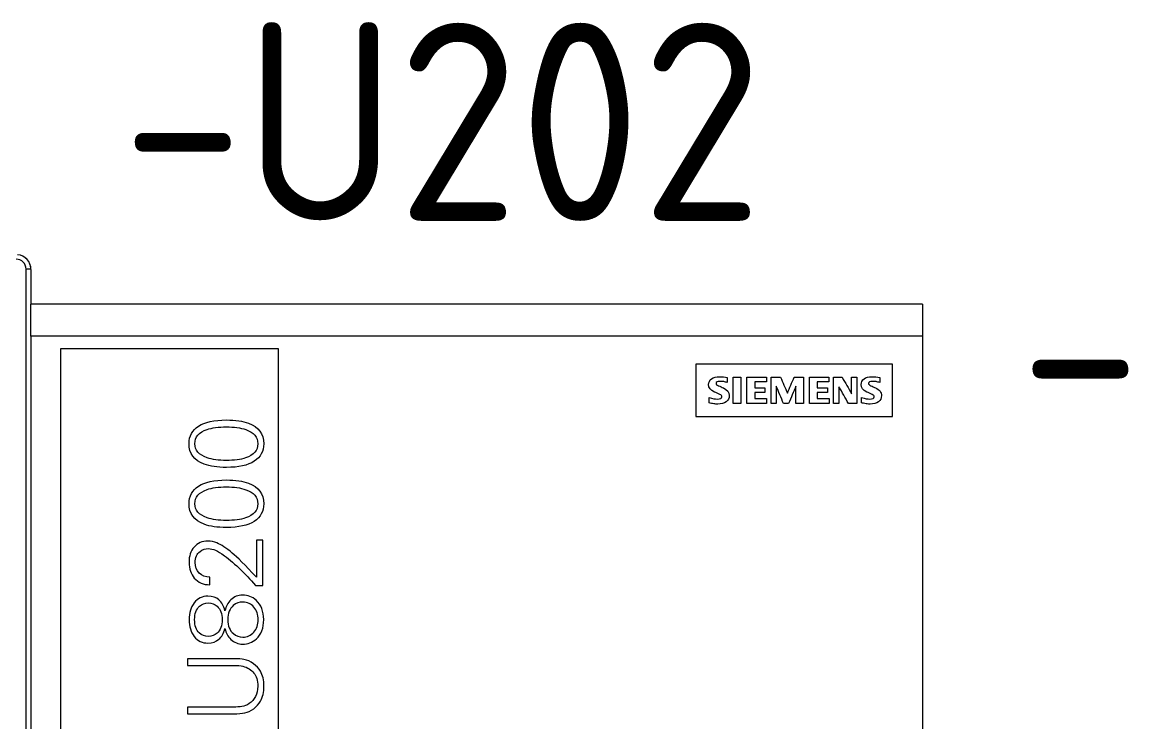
# Model space of a CAD drawing. Header units: millimetres. Extents: x 42151 to 59780, y 37376 to 44547.
# Drawn here: x 48028.6 to 48140.4, y 43530.1 to 43600.7 of the extents above; entities that cross this region are included whole.
import ezdxf
from ezdxf.enums import TextEntityAlignment as Align

# ---------------------------------------------------------------- set-up
doc = ezdxf.new("R2010")
doc.units = ezdxf.units.MM
doc.set_wipeout_variables(frame=1)
doc.layers.add('000-PI-Oprema', color=30, linetype='Continuous', lineweight=5)
doc.layers.add('SI-ORMAR-Oprema', color=30, linetype='Continuous', lineweight=5)
doc.layers.add('000-PI_TEXT', color=7, linetype='Continuous')
doc.styles.add('PI0', font='isocpeur.ttf', dxfattribs={"width": 0.9})

# ---------------------------------------------------------------- blocks, each defined once
blk = doc.blocks.new('sie_red1200')
blk.add_wipeout([(79772.31, 29415.96), (79772.31, 29280.97), (79817.31, 29280.97), (79817.3, 29415.96)]).dxf.layer = 'SI-ORMAR-Oprema'
at = {"layer": 'SI-ORMAR-Oprema'}
for p, q in [((79816.81, 29282.42), (79816.81, 29414.5)), ((79817.31, 29414.46), (79817.31, 29282.46))]:
    blk.add_line(p, q, dxfattribs=at)
for centre, radius, start, end in [((79815.81, 29414.46), 1.5, 0, 84.3798), ((79815.81, 29414.46), 1.5, 39.9846, 59.3406), ((79815.81, 29414.5), 1, 359.9827, 89.9815), ((79815.87, 29414.49), 1.43, 359.0965, 25.8733)]:
    blk.add_arc(centre, radius, start, end, dxfattribs=at)
for start_param, end_param in [(0.182655, 1.570796), (0, 0.182655)]:
    blk.add_ellipse((79816.81, 29414.46), major_axis=(0.5, 0), ratio=0.082552, start_param=start_param, end_param=end_param, dxfattribs=at)
blk = doc.blocks.new('6EP1336-3BA10_SITOP PSU8200 20 A')
blk.add_wipeout([(0, 125), (90, 125), (90, 0), (77.6, 0), (77.6, -5.35), (28.27, -5.35), (28.27, -8.9), (12.24, -8.9), (12.24, 0), (2.93, 0), (0, 0)])
at = {"layer": '000-PI-Oprema'}
for p, q in [((0, 121.75), (0, 125)), ((90, 125), (0, 125)), ((90, 125), (90, 121.75)), ((90, 121.75), (0, 121.75)), ((0, 121.75), (0, 34.7)), ((90, 121.75), (90, 34.7)), ((3, 120.5), (3, 35.6)), ((25, 120.5), (3, 120.5)), ((25, 35.6), (25, 120.5))]:
    blk.add_line(p, q, dxfattribs=at)
for points, degree in [([(0.03, 122.09), (0, 122.09), (-0.03, 122.09)], 2), ([(67.14, 118.95), (67.14, 117.19), (67.14, 115.42), (67.14, 113.65)], 3), ([(87, 118.95), (80.38, 118.95), (73.76, 118.95), (67.14, 118.95)], 3), ([(87, 113.65), (87, 115.42), (87, 117.19), (87, 118.95)], 3), ([(69.52, 117.67), (69.8, 117.67), (70.06, 117.64), (70.29, 117.59)], 3), ([(70.29, 117.59), (70.29, 117.42), (70.29, 117.25), (70.29, 117.08)], 3), ([(70.89, 117.61), (71.15, 117.61), (71.41, 117.61), (71.67, 117.61)], 3), ([(70.89, 117.61), (71.15, 117.61), (71.41, 117.61), (71.67, 117.61)], 3), ([(70.89, 114.96), (70.89, 115.85), (70.89, 116.73), (70.89, 117.61)], 3), ([(71.67, 117.61), (71.67, 116.73), (71.67, 115.85), (71.67, 114.96)], 3), ([(72.29, 117.61), (72.95, 117.61), (73.6, 117.61), (74.26, 117.61)], 3), ([(72.29, 114.96), (72.29, 115.85), (72.29, 116.73), (72.29, 117.61)], 3), ([(72.29, 117.61), (72.95, 117.61), (73.6, 117.61), (74.26, 117.61)], 3), ([(74.26, 117.61), (74.26, 117.45), (74.26, 117.3), (74.26, 117.14)], 3), ([(74.73, 117.61), (75.05, 117.61), (75.37, 117.61), (75.69, 117.61)], 3), ([(74.73, 114.96), (74.73, 115.85), (74.73, 116.73), (74.73, 117.61)], 3), ([(74.73, 117.61), (75.05, 117.61), (75.37, 117.61), (75.69, 117.61)], 3), ([(75.69, 117.61), (75.92, 117.08), (76.14, 116.54), (76.37, 116)], 3), ([(76.37, 116), (76.6, 116.54), (76.83, 117.08), (77.06, 117.61)], 3), ([(77.06, 117.61), (77.37, 117.61), (77.69, 117.61), (78.01, 117.61)], 3), ([(77.06, 117.61), (77.37, 117.61), (77.69, 117.61), (78.01, 117.61)], 3), ([(78.01, 117.61), (78.01, 116.73), (78.01, 115.85), (78.01, 114.96)], 3), ([(78.6, 117.61), (79.26, 117.61), (79.91, 117.61), (80.57, 117.61)], 3), ([(78.6, 117.61), (79.26, 117.61), (79.91, 117.61), (80.57, 117.61)], 3), ([(78.6, 114.96), (78.6, 115.85), (78.6, 116.73), (78.6, 117.61)], 3), ([(80.57, 117.61), (80.57, 117.45), (80.57, 117.3), (80.57, 117.14)], 3), ([(81.04, 117.61), (81.33, 117.61), (81.62, 117.61), (81.9, 117.61)], 3), ([(81.04, 114.96), (81.04, 115.85), (81.04, 116.73), (81.04, 117.61)], 3), ([(81.04, 117.61), (81.33, 117.61), (81.62, 117.61), (81.9, 117.61)], 3), ([(81.9, 117.61), (82.22, 117.06), (82.54, 116.5), (82.86, 115.95)], 3), ([(82.86, 117.61), (83.03, 117.61), (83.2, 117.61), (83.37, 117.61)], 3), ([(82.86, 117.61), (83.03, 117.61), (83.2, 117.61), (83.37, 117.61)], 3), ([(82.86, 115.95), (82.86, 116.5), (82.86, 117.06), (82.86, 117.61)], 3), ([(83.37, 117.61), (83.37, 116.73), (83.37, 115.85), (83.37, 114.96)], 3), ([(84.92, 117.67), (85.17, 117.67), (85.42, 117.64), (85.69, 117.59)], 3), ([(85.69, 117.59), (85.69, 117.42), (85.69, 117.25), (85.69, 117.08)], 3), ([(69.43, 116.75), (69.59, 116.68), (69.75, 116.61), (69.91, 116.54)], 3), ([(69.43, 116.75), (69.59, 116.68), (69.75, 116.61), (69.91, 116.54)], 3), ([(74.26, 117.14), (73.86, 117.14), (73.47, 117.14), (73.07, 117.14)], 3), ([(73.07, 117.14), (73.07, 116.94), (73.07, 116.74), (73.07, 116.54)], 3), ([(73.07, 116.54), (73.41, 116.54), (73.76, 116.54), (74.11, 116.54)], 3), ([(73.07, 116.54), (73.41, 116.54), (73.76, 116.54), (74.11, 116.54)], 3), ([(74.11, 116.54), (74.11, 116.39), (74.11, 116.24), (74.11, 116.09)], 3), ([(75.98, 114.96), (75.74, 115.55), (75.49, 116.13), (75.24, 116.72)], 3), ([(75.24, 116.72), (75.24, 116.13), (75.24, 115.55), (75.24, 114.96)], 3), ([(77.24, 116.72), (76.99, 116.13), (76.74, 115.55), (76.49, 114.96)], 3), ([(77.24, 114.96), (77.24, 115.55), (77.24, 116.13), (77.24, 116.72)], 3), ([(80.57, 117.14), (80.17, 117.14), (79.77, 117.14), (79.38, 117.14)], 3), ([(79.38, 117.14), (79.38, 116.94), (79.38, 116.74), (79.38, 116.54)], 3), ([(79.38, 116.54), (79.72, 116.54), (80.07, 116.54), (80.42, 116.54)], 3), ([(79.38, 116.54), (79.72, 116.54), (80.07, 116.54), (80.42, 116.54)], 3), ([(80.42, 116.54), (80.42, 116.39), (80.42, 116.24), (80.42, 116.09)], 3), ([(82.54, 114.96), (82.22, 115.53), (81.9, 116.09), (81.58, 116.65)], 3), ([(81.58, 116.65), (81.58, 116.09), (81.58, 115.53), (81.58, 114.96)], 3), ([(68.48, 115.02), (68.48, 115.2), (68.48, 115.38), (68.48, 115.56)], 3), ([(69.55, 115.88), (69.37, 115.96), (69.19, 116.04), (69.01, 116.12)], 3), ([(74.11, 116.09), (73.76, 116.09), (73.41, 116.09), (73.07, 116.09)], 3), ([(73.07, 116.09), (73.07, 115.88), (73.07, 115.67), (73.07, 115.46)], 3), ([(73.07, 115.46), (73.47, 115.46), (73.86, 115.46), (74.26, 115.46)], 3), ([(73.07, 115.46), (73.47, 115.46), (73.86, 115.46), (74.26, 115.46)], 3), ([(74.26, 115.46), (74.26, 115.3), (74.26, 115.13), (74.26, 114.96)], 3), ([(80.42, 116.09), (80.07, 116.09), (79.72, 116.09), (79.38, 116.09)], 3), ([(79.38, 116.09), (79.38, 115.88), (79.38, 115.67), (79.38, 115.46)], 3), ([(79.38, 115.46), (79.78, 115.46), (80.19, 115.46), (80.6, 115.46)], 3), ([(79.38, 115.46), (79.78, 115.46), (80.19, 115.46), (80.6, 115.46)], 3), ([(80.6, 115.46), (80.6, 115.3), (80.6, 115.13), (80.6, 114.96)], 3), ([(83.85, 115.02), (83.85, 115.2), (83.85, 115.38), (83.85, 115.56)], 3), ([(84.92, 115.88), (84.74, 115.96), (84.56, 116.04), (84.39, 116.12)], 3), ([(71.67, 114.96), (71.41, 114.96), (71.15, 114.96), (70.89, 114.96)], 3), ([(74.26, 114.96), (73.6, 114.96), (72.95, 114.96), (72.29, 114.96)], 3), ([(75.24, 114.96), (75.07, 114.96), (74.9, 114.96), (74.73, 114.96)], 3), ([(76.49, 114.96), (76.32, 114.96), (76.15, 114.96), (75.98, 114.96)], 3), ([(78.01, 114.96), (77.75, 114.96), (77.5, 114.96), (77.24, 114.96)], 3), ([(80.6, 114.96), (79.94, 114.96), (79.27, 114.96), (78.6, 114.96)], 3), ([(81.58, 114.96), (81.4, 114.96), (81.22, 114.96), (81.04, 114.96)], 3), ([(83.37, 114.96), (83.09, 114.96), (82.81, 114.96), (82.54, 114.96)], 3), ([(67.14, 113.65), (73.76, 113.65), (80.38, 113.65), (87, 113.65)], 3), ([(67.14, 113.65), (73.76, 113.65), (80.38, 113.65), (87, 113.65)], 3), ([(23.4, 101.17), (23.19, 101.17), (22.97, 101.17), (22.76, 101.17)], 3), ([(22.76, 101.17), (22.76, 99.93), (22.76, 98.68), (22.76, 97.43)], 3), ([(23.4, 96.59), (23.4, 98.12), (23.4, 99.64), (23.4, 101.17)], 3), ([(22.76, 97.43), (21.63, 98.64), (20.82, 99.45), (20.33, 99.86)], 3), ([(18.07, 96.66), (18.07, 96.92), (18.07, 97.18), (18.07, 97.43)], 3), ([(22.68, 96.59), (22.92, 96.59), (23.16, 96.59), (23.4, 96.59)], 3), ([(22.68, 96.59), (22.92, 96.59), (23.16, 96.59), (23.4, 96.59)], 3), ([(20.46, 89.19), (18.91, 89.19), (17.35, 89.19), (15.8, 89.19)], 3), ([(15.8, 89.19), (15.8, 88.97), (15.8, 88.74), (15.8, 88.52)], 3), ([(15.8, 84.31), (15.8, 84.08), (15.8, 83.86), (15.8, 83.63)], 3)]:
    blk.add_open_spline(points, degree=degree, dxfattribs=at)
for points, knots in [([(69.01, 116.12), (68.61, 116.31), (68.42, 116.56), (68.42, 117.12), (68.52, 117.31), (68.92, 117.6), (69.19, 117.67), (69.52, 117.67)], [0, 0, 0, 0, 0.381216, 0.381216, 0.691508, 0.691508, 1, 1, 1, 1]), ([(84.39, 116.12), (84.01, 116.3), (83.82, 116.55), (83.82, 117.12), (83.92, 117.31), (84.3, 117.6), (84.57, 117.67), (84.92, 117.67)], [0, 0, 0, 0, 0.388208, 0.388208, 0.695018, 0.695018, 1, 1, 1, 1]), ([(69.91, 116.54), (70.31, 116.35), (70.5, 116.09), (70.5, 115.51), (70.4, 115.3), (69.98, 114.98), (69.7, 114.9), (69.24, 114.9), (69.1, 114.91), (68.77, 114.97), (68.62, 114.99), (68.48, 115.02)], [0, 0, 0, 0, 0.333134, 0.333134, 0.592008, 0.592008, 0.850883, 0.850883, 0.925702, 0.925702, 1, 1, 1, 1]), ([(70.29, 117.08), (70.17, 117.12), (70.05, 117.15), (69.83, 117.19), (69.71, 117.19), (69.3, 117.19), (69.17, 117.13), (69.17, 116.94), (69.18, 116.9), (69.26, 116.83), (69.33, 116.79), (69.43, 116.75)], [0, 0, 0, 0, 0.174482, 0.174482, 0.348965, 0.348965, 0.718538, 0.718538, 0.861327, 0.861327, 1, 1, 1, 1]), ([(84.8, 116.75), (84.96, 116.68), (85.12, 116.61), (85.48, 116.45), (85.63, 116.34), (85.82, 116.08), (85.87, 115.93), (85.87, 115.5), (85.77, 115.29), (85.36, 114.98), (85.08, 114.9), (84.63, 114.9), (84.49, 114.92), (84.13, 114.97), (83.97, 115), (83.85, 115.02)], [0, 0, 0, 0, 0.111429, 0.111429, 0.2549, 0.2549, 0.399107, 0.399107, 0.627727, 0.627727, 0.85708, 0.85708, 0.92854, 0.92854, 1, 1, 1, 1]), ([(85.69, 117.08), (85.56, 117.12), (85.44, 117.15), (85.23, 117.19), (85.11, 117.19), (84.7, 117.19), (84.56, 117.13), (84.56, 116.91), (84.64, 116.83), (84.8, 116.75)], [0, 0, 0, 0, 0.176738, 0.176738, 0.353476, 0.353476, 0.750412, 0.750412, 1, 1, 1, 1]), ([(68.48, 115.56), (68.82, 115.46), (69.08, 115.41), (69.6, 115.41), (69.76, 115.49), (69.76, 115.75), (69.69, 115.83), (69.55, 115.88)], [0, 0, 0, 0, 0.273743, 0.273743, 0.706704, 0.706704, 1, 1, 1, 1]), ([(83.85, 115.56), (84.22, 115.46), (84.5, 115.41), (84.98, 115.41), (85.13, 115.49), (85.13, 115.7), (85.12, 115.74), (85.06, 115.79), (85.01, 115.83), (84.92, 115.88)], [0, 0, 0, 0, 0.263502, 0.263502, 0.694284, 0.694284, 0.847142, 0.847142, 1, 1, 1, 1]), ([(22.55, 109.13), (23.18, 109.54), (23.5, 110.13), (23.5, 111.9), (22.99, 112.59), (21.39, 113.2), (20.65, 113.3), (18.5, 113.3), (17.56, 113.1), (16.28, 112.27), (15.96, 111.68), (15.96, 109.91), (16.47, 109.22), (18.08, 108.61), (18.82, 108.51), (20.97, 108.51), (21.91, 108.71), (22.55, 109.13)], [0, 0, 0, 0, 0.125676, 0.125676, 0.288112, 0.288112, 0.379617, 0.379617, 0.503167, 0.503167, 0.626718, 0.626718, 0.786407, 0.786407, 0.877098, 0.877098, 1, 1, 1, 1]), ([(17.78, 109.48), (16.96, 109.77), (16.55, 110.24), (16.55, 111.58), (16.96, 112.06), (18.29, 112.51), (18.94, 112.6), (20.51, 112.6), (21.16, 112.51), (21.69, 112.33)], [0, 0, 0, 0, 0.307431, 0.307431, 0.617527, 0.617527, 0.811119, 0.811119, 1, 1, 1, 1]), ([(21.69, 112.33), (22.51, 112.04), (22.91, 111.57), (22.91, 110.23), (22.5, 109.75), (21.17, 109.3), (20.52, 109.21), (18.96, 109.21), (18.31, 109.3), (17.78, 109.48)], [0, 0, 0, 0, 0.307682, 0.307682, 0.618032, 0.618032, 0.810907, 0.810907, 1, 1, 1, 1]), ([(22.55, 103.06), (23.18, 103.48), (23.5, 104.07), (23.5, 105.84), (22.99, 106.53), (21.39, 107.13), (20.65, 107.24), (18.5, 107.24), (17.56, 107.04), (16.28, 106.21), (15.96, 105.61), (15.96, 103.85), (16.47, 103.16), (18.08, 102.55), (18.82, 102.44), (20.97, 102.44), (21.91, 102.65), (22.55, 103.06)], [0, 0, 0, 0, 0.125676, 0.125676, 0.288112, 0.288112, 0.379617, 0.379617, 0.503167, 0.503167, 0.626718, 0.626718, 0.786407, 0.786407, 0.877098, 0.877098, 1, 1, 1, 1]), ([(17.78, 103.42), (16.96, 103.71), (16.55, 104.18), (16.55, 105.52), (16.96, 105.99), (18.29, 106.45), (18.94, 106.54), (20.51, 106.54), (21.16, 106.45), (21.69, 106.26)], [0, 0, 0, 0, 0.307431, 0.307431, 0.617527, 0.617527, 0.811119, 0.811119, 1, 1, 1, 1]), ([(21.69, 106.26), (22.51, 105.98), (22.91, 105.51), (22.91, 104.17), (22.5, 103.69), (21.17, 103.24), (20.52, 103.15), (18.96, 103.15), (18.31, 103.24), (17.78, 103.42)], [0, 0, 0, 0, 0.307682, 0.307682, 0.618032, 0.618032, 0.810907, 0.810907, 1, 1, 1, 1]), ([(20.33, 99.86), (19.72, 100.36), (19.2, 100.7), (18.48, 101.01), (18.18, 101.07), (17.28, 101.07), (16.81, 100.87), (16.13, 100.06), (15.96, 99.54), (15.96, 98.28), (16.14, 97.75), (16.88, 96.89), (17.41, 96.66), (18.07, 96.66)], [0, 0, 0, 0, 0.137016, 0.137016, 0.233185, 0.233185, 0.418911, 0.418911, 0.604637, 0.604637, 0.794949, 0.794949, 1, 1, 1, 1]), ([(18.07, 97.43), (17.63, 97.43), (17.26, 97.57), (16.71, 98.1), (16.58, 98.46), (16.58, 99.41), (16.74, 99.79), (17.32, 100.21), (17.61, 100.31), (18.16, 100.31), (18.39, 100.25), (18.87, 100.04), (19.17, 99.86), (19.54, 99.59)], [0, 0, 0, 0, 0.195678, 0.195678, 0.392046, 0.392046, 0.612855, 0.612855, 0.777268, 0.777268, 0.888799, 0.888799, 1, 1, 1, 1]), ([(19.54, 99.59), (20.08, 99.19), (20.63, 98.72), (21.63, 97.74), (22.13, 97.22), (22.68, 96.59)], [0, 0, 0, 0, 0.559863, 0.559863, 1, 1, 1, 1]), ([(19.59, 94.04), (19.46, 94.53), (19.26, 94.89), (18.7, 95.38), (18.33, 95.51), (17.31, 95.51), (16.84, 95.28), (16.14, 94.39), (15.96, 93.83), (15.96, 92.45), (16.14, 91.88), (16.84, 90.99), (17.31, 90.77), (18.32, 90.77), (18.69, 90.9), (19.27, 91.4), (19.47, 91.76), (19.59, 92.23)], [0, 0, 0, 0, 0.11161, 0.11161, 0.222785, 0.222785, 0.361754, 0.361754, 0.500723, 0.500723, 0.640083, 0.640083, 0.779442, 0.779442, 0.889512, 0.889512, 1, 1, 1, 1]), ([(22.76, 91.19), (23.26, 91.64), (23.5, 92.29), (23.5, 93.98), (23.25, 94.63), (22.35, 95.45), (21.89, 95.62), (20.91, 95.62), (20.52, 95.46), (19.89, 94.84), (19.69, 94.48), (19.59, 94.04)], [0, 0, 0, 0, 0.245012, 0.245012, 0.487247, 0.487247, 0.678112, 0.678112, 0.846272, 0.846272, 1, 1, 1, 1]), ([(17, 91.79), (16.69, 92.09), (16.53, 92.54), (16.53, 93.74), (16.69, 94.18), (17.26, 94.72), (17.56, 94.83), (18.25, 94.83), (18.54, 94.72), (18.8, 94.49)], [0, 0, 0, 0, 0.29053, 0.29053, 0.577347, 0.577347, 0.797553, 0.797553, 1, 1, 1, 1]), ([(18.8, 94.49), (19.14, 94.2), (19.32, 93.75), (19.32, 92.53), (19.14, 92.07), (18.54, 91.55), (18.25, 91.45), (17.55, 91.45), (17.25, 91.56), (17, 91.79)], [0, 0, 0, 0, 0.283828, 0.283828, 0.568555, 0.568555, 0.773491, 0.773491, 1, 1, 1, 1]), ([(22.51, 94.41), (22.79, 94.07), (22.94, 93.65), (22.94, 92.63), (22.79, 92.21), (22.22, 91.54), (21.84, 91.37), (21.02, 91.37), (20.71, 91.49), (20.07, 92.03), (19.88, 92.5), (19.88, 93.79), (20.07, 94.26), (20.7, 94.8), (21.02, 94.91), (21.85, 94.91), (22.23, 94.74), (22.51, 94.41)], [0, 0, 0, 0, 0.130442, 0.130442, 0.2599, 0.2599, 0.388993, 0.388993, 0.492924, 0.492924, 0.631356, 0.631356, 0.771039, 0.771039, 0.873093, 0.873093, 1, 1, 1, 1]), ([(19.59, 92.23), (19.69, 91.79), (19.89, 91.43), (20.53, 90.82), (20.92, 90.66), (21.9, 90.66), (22.36, 90.83), (22.76, 91.19)], [0, 0, 0, 0, 0.28989, 0.28989, 0.61495, 0.61495, 1, 1, 1, 1]), ([(15.8, 83.63), (17.35, 83.63), (18.91, 83.63), (20.91, 83.63), (21.28, 83.66), (21.9, 83.78), (22.2, 83.92), (22.78, 84.37), (23.01, 84.62), (23.4, 85.3), (23.52, 85.81), (23.52, 87.02), (23.4, 87.52), (23, 88.22), (22.77, 88.47), (22.18, 88.91), (21.86, 89.06), (21.28, 89.17), (20.93, 89.19), (20.46, 89.19)], [0, 0, 0, 0, 0.292858, 0.292858, 0.376393, 0.376393, 0.460024, 0.460024, 0.543655, 0.543655, 0.664798, 0.664798, 0.785555, 0.785555, 0.867266, 0.867266, 0.94838, 0.94838, 1, 1, 1, 1]), ([(15.8, 88.52), (17.35, 88.52), (18.9, 88.52), (20.87, 88.52), (21.19, 88.49), (21.41, 88.43)], [0, 0, 0, 0, 0.789147, 0.789147, 1, 1, 1, 1]), ([(21.41, 88.43), (21.64, 88.37), (21.85, 88.29), (22.4, 87.93), (22.66, 87.6), (22.87, 86.97), (22.9, 86.71), (22.9, 86.02), (22.83, 85.67), (22.53, 85.08), (22.31, 84.84), (21.8, 84.5), (21.56, 84.4), (21.05, 84.33), (20.77, 84.31), (18.9, 84.31), (17.35, 84.31), (15.8, 84.31)], [0, 0, 0, 0, 0.060536, 0.060536, 0.183825, 0.183825, 0.255296, 0.255296, 0.351219, 0.351219, 0.447391, 0.447391, 0.527404, 0.527404, 0.607417, 0.607417, 1, 1, 1, 1])]:
    blk.add_open_spline(points, degree=3, knots=knots, dxfattribs=at)

msp = doc.modelspace()

# ---------------------------------------------------------------- block references
at = {"layer": '000-PI-Oprema'}
msp.add_blockref('sie_red1200', (-31787.858, 14161.284), dxfattribs=at)

# ---------------------------------------------------------------- texts
at = {"layer": '000-PI_TEXT', "style": 'PI0', "width": 0.9}
for s, p in [('-U202', (48070.996, 43590.687)), ('-X200-', (48168.133, 43567.751))]:
    msp.add_text(s, height=20, dxfattribs=at).set_placement(p, align=Align.MIDDLE)

# ---------------------------------------------------------------- next in the draw order: block references
at = {"layer": '000-PI-Oprema', "ltscale": 0.25}
msp.add_blockref('6EP1336-3BA10_SITOP PSU8200 20 A', (48029.446, 43447.247), dxfattribs=at)

doc.saveas('drawing.dxf')
